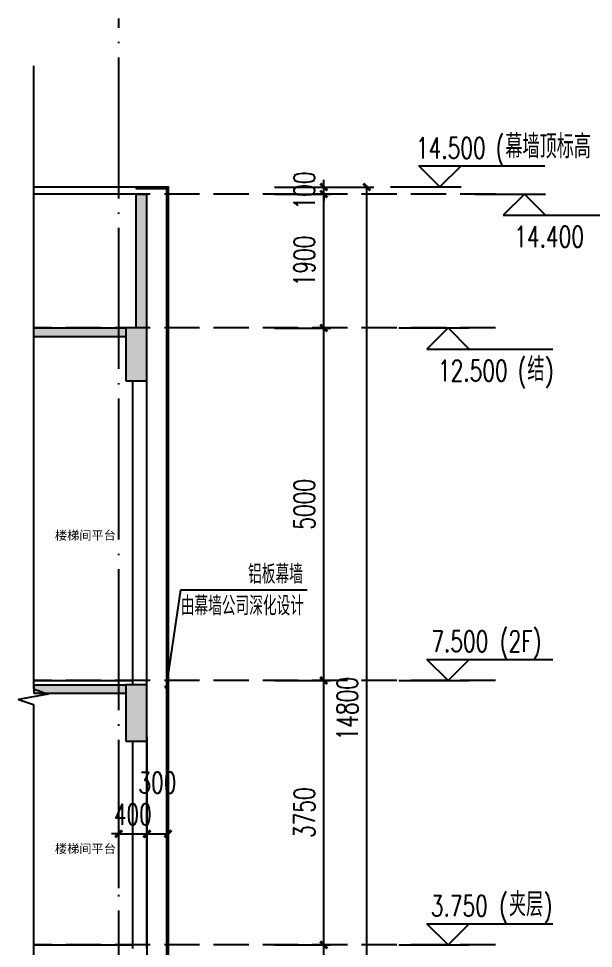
# Model space of a CAD drawing. Extents: x -1899985 to -450366, y 556196 to 2151267.
# Drawn here: x -1492130 to -1483969, y 571957 to 585146 of the extents above; entities that cross this region are included whole.
import ezdxf

# ---------------------------------------------------------------- set-up
doc = ezdxf.new("R2010")
doc.units = 0
doc.header["$LTSCALE"] = 1000
doc.header["$MEASUREMENT"] = 0
doc.linetypes.add('__DASH', pattern=[0.35, 0.25, -0.1])
doc.linetypes.add('DOTE', pattern=[2.42, 2, -0.2, 0.02, -0.2])
doc.layers.get('Defpoints').update_dxf_attribs({"color": 210})
for name, color, linetype in [('A-AXIS-D', 1, 'Continuous'), ('A-AXIS-DOTE', 14, 'DOTE'), ('A-AXIS-DP', 126, 'Continuous'), ('A-AXIS-SYMB', 3, 'Continuous'), ('A-CURTAIN', 134, 'Continuous'), ('A-LIN-V', 9, 'Continuous'), ('A-SFCE', 30, 'Continuous'), ('AS-COLN', 6, 'Continuous'), ('AS-WALL', 40, 'Continuous'), ('DIM_ELEV', 3, 'Continuous'), ('DIM_SYMB', 3, 'Continuous'), ('PUB_HATCH', 8, 'Continuous'), ('PUB_TEXT', 7, 'Continuous')]:
    doc.layers.add(name, color=color, linetype=linetype)
doc.styles.add('_TCH_DIM', font='SIMPLEX', dxfattribs={"bigfont": 'GBCBIG'})
doc.styles.add('_TCH_DIM_T3', font='SIMPLEX', dxfattribs={"width": 0.705882, "bigfont": 'GBCBIG'})
doc.styles.add('图框', font='')
doc.styles.get('图框').set_extended_font_data('SimSun')
doc.dimstyles.new('_TCH_ARCH&&100', dxfattribs={"dimtxt": 297.5, "dimasz": 100, "dimexe": 100, "dimexo": 100, "dimgap": 126.25, "dimtad": 1, "dimdec": 0, "dimzin": 0, "dimdsep": 46, "dimtxsty": '_TCH_DIM_T3', "dimblk": 'ARCHTICK', "dimcen": 0.09, "dimclrt": 7, "dimazin": 2, "dimtfac": 1, "dimtdec": 0, "dimtix": 1, "dimtmove": 2, "dimatfit": 3, "dimfxl": 0, "dimtolj": 1, "dimtzin": 0, "dimarcsym": 0})

# ---------------------------------------------------------------- blocks, each defined once
blk = doc.blocks.new('_ArchTick')
at = {"color": 0, "linetype": 'ByBlock', "const_width": 0.4}
blk.add_lwpolyline([(-0.5, -0.5), (0.5, 0.5)], dxfattribs=at)
blk = doc.blocks.new('*D93')
at = {"layer": 'A-AXIS-DP', "color": 0, "lineweight": -2}
for p, q in [((-1490709, 573582), (-1490809, 573582)), ((-1490709, 572814), (-1490709, 573682)), ((-1490709, 573582), (-1490309, 573582)), ((-1490309, 572814), (-1490309, 573682)), ((-1490309, 573582), (-1490209, 573582))]:
    blk.add_line(p, q, dxfattribs=at)
at = {"layer": 'Defpoints', "color": 0}
for p in [(-1490309, 573582), (-1490709, 572714), (-1490309, 572714)]:
    blk.add_point(p, dxfattribs=at)
at = {"layer": 'A-AXIS-DP', "color": 0, "lineweight": -2, "xscale": 100, "yscale": 100, "zscale": 100}
blk.add_blockref('_ArchTick', (-1490709, 573582), dxfattribs=at)
at = {"layer": 'A-AXIS-DP', "color": 0, "lineweight": -2, "xscale": 100, "yscale": 100, "zscale": 100, "rotation": 180}
blk.add_blockref('_ArchTick', (-1490309, 573582), dxfattribs=at)
at = {"layer": 'A-AXIS-DP', "color": 7, "insert": (-1490509, 573857), "char_height": 297.5, "attachment_point": 5, "style": '_TCH_DIM_T3'}
blk.add_mtext('\\A1;400', dxfattribs=at)
blk = doc.blocks.new('*D94')
at = {"layer": 'A-AXIS-DP', "color": 0, "lineweight": -2}
for p, q in [((-1490309, 572814), (-1490309, 573682)), ((-1490309, 573582), (-1490009, 573582)), ((-1490009, 572814), (-1490009, 573682))]:
    blk.add_line(p, q, dxfattribs=at)
at = {"layer": 'Defpoints', "color": 0}
for p in [(-1490009, 573582), (-1490309, 572714), (-1490009, 572714)]:
    blk.add_point(p, dxfattribs=at)
at = {"layer": 'A-AXIS-DP', "color": 0, "lineweight": -2, "xscale": 100, "yscale": 100, "zscale": 100, "rotation": 180}
blk.add_blockref('_ArchTick', (-1490309, 573582), dxfattribs=at)
at = {"layer": 'A-AXIS-DP', "color": 0, "lineweight": -2, "xscale": 100, "yscale": 100, "zscale": 100}
blk.add_blockref('_ArchTick', (-1490009, 573582), dxfattribs=at)
at = {"layer": 'A-AXIS-DP', "color": 7, "insert": (-1490159, 574307), "char_height": 297.5, "attachment_point": 5, "style": '_TCH_DIM_T3'}
blk.add_mtext('\\A1;300', dxfattribs=at)
blk = doc.blocks.new('*D95')
at = {"layer": 'A-AXIS-D', "color": 0, "lineweight": -2}
for p, q in [((-1488053, 582757), (-1487087, 582757)), ((-1487187, 567957), (-1487187, 582757)), ((-1488053, 567957), (-1487087, 567957))]:
    blk.add_line(p, q, dxfattribs=at)
at = {"layer": 'Defpoints', "color": 0}
for p in [(-1488153, 582757), (-1487187, 582757), (-1488153, 567957)]:
    blk.add_point(p, dxfattribs=at)
at = {"layer": 'A-AXIS-D', "color": 0, "lineweight": -2, "xscale": 100, "yscale": 100, "zscale": 100}
for p, rotation in [((-1487187, 582757), 90), ((-1487187, 567957), 270)]:
    blk.add_blockref('_ArchTick', p, dxfattribs=dict(at, rotation=rotation))
at = {"layer": 'A-AXIS-D', "color": 7, "insert": (-1487462, 575357), "char_height": 297.5, "attachment_point": 5, "rotation": 90, "style": '_TCH_DIM_T3'}
blk.add_mtext('\\A1;14800', dxfattribs=at)
blk = doc.blocks.new('*D97')
at = {"layer": 'A-AXIS-D', "color": 0, "lineweight": -2}
for p, q in [((-1488498, 572007), (-1487698, 572007)), ((-1487798, 568257), (-1487798, 572007)), ((-1488498, 568257), (-1487698, 568257))]:
    blk.add_line(p, q, dxfattribs=at)
at = {"layer": 'Defpoints', "color": 0}
for p in [(-1488598, 572007), (-1487798, 572007), (-1488598, 568257)]:
    blk.add_point(p, dxfattribs=at)
at = {"layer": 'A-AXIS-D', "color": 0, "lineweight": -2, "xscale": 100, "yscale": 100, "zscale": 100}
for p, rotation in [((-1487798, 572007), 90), ((-1487798, 568257), 270)]:
    blk.add_blockref('_ArchTick', p, dxfattribs=dict(at, rotation=rotation))
at = {"layer": 'A-AXIS-D', "color": 7, "insert": (-1488073, 570132), "char_height": 297.5, "attachment_point": 5, "rotation": 90, "style": '_TCH_DIM_T3'}
blk.add_mtext('\\A1;3750', dxfattribs=at)
blk = doc.blocks.new('*D98')
at = {"layer": 'A-AXIS-D', "color": 0, "lineweight": -2}
for p, q in [((-1488498, 575757), (-1487698, 575757)), ((-1487798, 572007), (-1487798, 575757)), ((-1488498, 572007), (-1487698, 572007))]:
    blk.add_line(p, q, dxfattribs=at)
at = {"layer": 'Defpoints', "color": 0}
for p in [(-1488598, 575757), (-1487798, 575757), (-1488598, 572007)]:
    blk.add_point(p, dxfattribs=at)
at = {"layer": 'A-AXIS-D', "color": 0, "lineweight": -2, "xscale": 100, "yscale": 100, "zscale": 100}
for p, rotation in [((-1487798, 575757), 90), ((-1487798, 572007), 270)]:
    blk.add_blockref('_ArchTick', p, dxfattribs=dict(at, rotation=rotation))
at = {"layer": 'A-AXIS-D', "color": 7, "insert": (-1488073, 573882), "char_height": 297.5, "attachment_point": 5, "rotation": 90, "style": '_TCH_DIM_T3'}
blk.add_mtext('\\A1;3750', dxfattribs=at)
blk = doc.blocks.new('*D99')
at = {"layer": 'A-AXIS-D', "color": 0, "lineweight": -2}
for p, q in [((-1488498, 580757), (-1487698, 580757)), ((-1487798, 575757), (-1487798, 580757)), ((-1488498, 575757), (-1487698, 575757))]:
    blk.add_line(p, q, dxfattribs=at)
at = {"layer": 'Defpoints', "color": 0}
for p in [(-1488598, 580757), (-1487798, 580757), (-1488598, 575757)]:
    blk.add_point(p, dxfattribs=at)
at = {"layer": 'A-AXIS-D', "color": 0, "lineweight": -2, "xscale": 100, "yscale": 100, "zscale": 100}
for p, rotation in [((-1487798, 580757), 90), ((-1487798, 575757), 270)]:
    blk.add_blockref('_ArchTick', p, dxfattribs=dict(at, rotation=rotation))
at = {"layer": 'A-AXIS-D', "color": 7, "insert": (-1488073, 578257), "char_height": 297.5, "attachment_point": 5, "rotation": 90, "style": '_TCH_DIM_T3'}
blk.add_mtext('\\A1;5000', dxfattribs=at)
blk = doc.blocks.new('*D100')
at = {"layer": 'A-AXIS-D', "color": 0, "lineweight": -2}
for p, q in [((-1488498, 582657), (-1487698, 582657)), ((-1487798, 580757), (-1487798, 582657)), ((-1488498, 580757), (-1487698, 580757))]:
    blk.add_line(p, q, dxfattribs=at)
at = {"layer": 'Defpoints', "color": 0}
for p in [(-1488598, 582657), (-1487798, 582657), (-1488598, 580757)]:
    blk.add_point(p, dxfattribs=at)
at = {"layer": 'A-AXIS-D', "color": 0, "lineweight": -2, "xscale": 100, "yscale": 100, "zscale": 100}
for p, rotation in [((-1487798, 582657), 90), ((-1487798, 580757), 270)]:
    blk.add_blockref('_ArchTick', p, dxfattribs=dict(at, rotation=rotation))
at = {"layer": 'A-AXIS-D', "color": 7, "insert": (-1488073, 581707), "char_height": 297.5, "attachment_point": 5, "rotation": 90, "style": '_TCH_DIM_T3'}
blk.add_mtext('\\A1;1900', dxfattribs=at)
blk = doc.blocks.new('*D101')
at = {"layer": 'A-AXIS-D', "color": 0, "lineweight": -2}
for p, q in [((-1487798, 582757), (-1487798, 582857)), ((-1488498, 582757), (-1487698, 582757)), ((-1487798, 582657), (-1487798, 582757)), ((-1488498, 582657), (-1487698, 582657)), ((-1487798, 582657), (-1487798, 582557))]:
    blk.add_line(p, q, dxfattribs=at)
at = {"layer": 'Defpoints', "color": 0}
for p in [(-1488598, 582757), (-1487798, 582757), (-1488598, 582657)]:
    blk.add_point(p, dxfattribs=at)
at = {"layer": 'A-AXIS-D', "color": 0, "lineweight": -2, "xscale": 100, "yscale": 100, "zscale": 100}
for p, rotation in [((-1487798, 582757), 270), ((-1487798, 582657), 90)]:
    blk.add_blockref('_ArchTick', p, dxfattribs=dict(at, rotation=rotation))
at = {"layer": 'A-AXIS-D', "color": 7, "insert": (-1488073, 582707), "char_height": 297.5, "attachment_point": 5, "rotation": 90, "style": '_TCH_DIM_T3'}
blk.add_mtext('\\A1;100', dxfattribs=at)
blk = doc.blocks.new('_FZH')
blk.add_lwpolyline([(-0.5, -0.5), (0.5, -0.5), (0.5, 0.5), (-0.5, 0.5)], close=True)
at = {"layer": 'PUB_HATCH'}
blk.add_solid([(-0.5, -0.5), (0.5, -0.5), (-0.5, 0.5), (0.5, 0.5)], dxfattribs=at)

msp = doc.modelspace()

# ---------------------------------------------------------------- hatches: boundary and pattern name
at = {"layer": 'PUB_HATCH'}
for points in [[(-1490458.7, 580757.5), (-1490308.7, 580757.5), (-1490308.7, 582657.5), (-1490458.7, 582657.5)], [(-1491920.5, 580637.5), (-1490608.7, 580637.5), (-1490608.7, 580757.5), (-1491920.5, 580757.5)], [(-1491913.5, 575577.5), (-1490608.7, 575577.5), (-1490608.7, 575697.5), (-1491913.5, 575697.5)]]:
    msp.add_hatch(color=256, dxfattribs=at).paths.add_polyline_path(points)

# ---------------------------------------------------------------- linework, layer by layer
at = {"layer": 'A-AXIS-DOTE'}
msp.add_line((-1490708.7, 565656), (-1490708.7, 585146), dxfattribs=at)
at = {"layer": 'A-AXIS-DOTE', "linetype": '__DASH', "ltscale": 2}
for p, q in [((-1485361, 582657.5), (-1491920.5, 582657.5)), ((-1485361, 580757.5), (-1491920.5, 580757.5)), ((-1485361, 575757.5), (-1491920.5, 575757.5)), ((-1485361, 572007.5), (-1491920.5, 572007.5))]:
    msp.add_line(p, q, dxfattribs=at)
at = {"layer": 'A-AXIS-SYMB'}
for p, q in [((-1490028.7, 575666.1), (-1489825, 577045.7)), ((-1490028.7, 575666.1), (-1489825, 577045.7)), ((-1489825, 577045.7), (-1488034.4, 577045.7))]:
    msp.add_line(p, q, dxfattribs=at)
at = {"layer": 'A-AXIS-SYMB', "const_width": 32}
msp.add_lwpolyline([(-1490031, 575650.3, 1), (-1490026.3, 575681.9, 1)], format="xyb", close=True, dxfattribs=at)
msp.add_lwpolyline([(-1490031, 575650.3, 1), (-1490026.3, 575681.9, 1)], format="xyb", close=True, dxfattribs=at)
at = {"layer": 'A-CURTAIN'}
for points in [[(-1490459, 582757.5), (-1490008.7, 582757.5), (-1490008.7, 570857.5)], [(-1490459, 582757.5), (-1490459, 582737.5), (-1490028.7, 582737.5), (-1490028.7, 570857.5)]]:
    msp.add_lwpolyline(points, dxfattribs=at)
at = {"layer": 'A-LIN-V'}
for p, q in [((-1491920.5, 582757.5), (-1490008.7, 582757.5)), ((-1490458.7, 582657.5), (-1491920.5, 582657.5)), ((-1490308.7, 574957.5), (-1490308.7, 568257.5))]:
    msp.add_line(p, q, dxfattribs=at)
at = {"layer": 'A-SFCE'}
for p, q in [((-1491920.5, 575757.5), (-1490508.7, 575757.5)), ((-1491920.5, 572007.5), (-1490508.7, 572007.5))]:
    msp.add_line(p, q, dxfattribs=at)
at = {"layer": 'AS-COLN'}
for p, q in [((-1490458.7, 580757.5), (-1490458.7, 582657.5)), ((-1490458.7, 582657.5), (-1490308.7, 582657.5)), ((-1490308.7, 580757.5), (-1490308.7, 582657.5)), ((-1491920.5, 580757.5), (-1490608.7, 580757.5)), ((-1491920.5, 580757.5), (-1491920.5, 580637.5)), ((-1491920.5, 580637.5), (-1490608.7, 580637.5)), ((-1491913.5, 575697.5), (-1490608.7, 575697.5)), ((-1491913.5, 575697.5), (-1491913.5, 575577.5)), ((-1491913.5, 575577.5), (-1490608.7, 575577.5))]:
    msp.add_line(p, q, dxfattribs=at)
at = {"layer": 'AS-WALL'}
for p, q in [((-1490508.7, 575697.5), (-1490508.7, 580007.5)), ((-1490308.7, 575697.5), (-1490308.7, 580007.5)), ((-1490508.7, 571957.5), (-1490508.7, 574897.5)), ((-1490308.7, 571957.5), (-1490308.7, 574897.5))]:
    msp.add_line(p, q, dxfattribs=at)
at = {"layer": 'DIM_ELEV'}
for p, q in [((-1486148.6, 582757.5), (-1486448.6, 583057.5)), ((-1486448.6, 583057.5), (-1484660.6, 583057.5)), ((-1486148.6, 582757.5), (-1485848.6, 583057.5)), ((-1486848.6, 582757.5), (-1485848.6, 582757.5)), ((-1485648.8, 582657.5), (-1484648.8, 582657.5)), ((-1484948.8, 582657.5), (-1485248.8, 582357.5)), ((-1484948.8, 582657.5), (-1484648.8, 582357.5)), ((-1485248.8, 582357.5), (-1483460.8, 582357.5)), ((-1486732, 580757.5), (-1485732, 580757.5)), ((-1486032, 580757.5), (-1486332, 580457.5)), ((-1486032, 580757.5), (-1485732, 580457.5)), ((-1486332, 580457.5), (-1484544, 580457.5)), ((-1486032, 575757.5), (-1486332, 576057.5)), ((-1486332, 576057.5), (-1484544, 576057.5)), ((-1486032, 575757.5), (-1485732, 576057.5)), ((-1486732, 575757.5), (-1485732, 575757.5)), ((-1486032, 572007.5), (-1486332, 572307.5)), ((-1486332, 572307.5), (-1484544, 572307.5)), ((-1486032, 572007.5), (-1485732, 572307.5)), ((-1486732, 572007.5), (-1485732, 572007.5))]:
    msp.add_line(p, q, dxfattribs=at)
at = {"layer": 'DIM_SYMB'}
msp.add_lwpolyline([(-1491920.5, 584475.8), (-1491920.5, 575640), (-1491710.5, 575563.6), (-1492130.5, 575489.5), (-1491920.5, 575415), (-1491920.5, 566579.2)], dxfattribs=at)

# ---------------------------------------------------------------- block references
at = {"layer": 'AS-COLN'}
for p, xscale, yscale, zscale in [((-1490458.7, 580382.5), 300.0000000020955, 749.9999963379232, 749.9999963379232), ((-1490458.7, 575297.5), 299.9999997811392, 800.0000145066297, 800.0000145066297)]:
    msp.add_blockref('_FZH', p, dxfattribs=dict(at, xscale=xscale, yscale=yscale, zscale=zscale))

# ---------------------------------------------------------------- texts
at = {"layer": 'PUB_TEXT', "style": '_TCH_DIM', "width": 0.705882}
for s, p in [('(', (-1485359.4, 583162.5)), ('14.500', (-1486489.4, 583162.5)), ('14.400', (-1485093.6, 581902.5)), ('12.500', (-1486176.9, 580002.5)), ('(', (-1485046.9, 580002.5)), (')', (-1484661.1, 580002.5)), ('(2F)', (-1485300.9, 576162.5)), ('7.500', (-1486270.9, 576162.5)), ('3.750', (-1486278.1, 572412.5)), ('(', (-1485308.1, 572412.5)), (')', (-1484676.6, 572412.5))]:
    msp.add_text(s, height=297.5, dxfattribs=at).set_placement(p)
at = {"layer": 'PUB_TEXT'}
for s, height, style, p in [('幕墙顶标高', 337.59, '_TCH_DIM', (-1485219.4, 583162.5)), ('结', 337.6, '_TCH_DIM', (-1484906.9, 580002.5)), ('楼梯间平台', 126.89, '图框', (-1491614.1, 577753.8)), ('铝板幕墙', 270.07, '_TCH_DIM', (-1488872, 577129.7)), ('由幕墙公司深化设计', 270.07, '_TCH_DIM', (-1489828.2, 576681.7)), ('楼梯间平台', 126.89, '图框', (-1491614.1, 573308.9)), ('夹层', 337.59, '_TCH_DIM', (-1485168.1, 572412.5))]:
    msp.add_text(s, height=height, dxfattribs=dict(at, style=style)).set_placement(p)

# ---------------------------------------------------------------- dimensions: what is measured, and where the dimension line sits
at = {"layer": 'A-AXIS-D'}
for p1, p2, distance, picture, middle in [((-1488597.7, 582657.5), (-1488597.7, 582757.5), -800, '*D101', (-1488072.7, 582707.5)), ((-1488152.6, 567957.5), (-1488152.6, 582757.5), -965.6, '*D95', (-1487462, 575357.5)), ((-1488597.7, 580757.5), (-1488597.7, 582657.5), -800, '*D100', (-1488072.7, 581707.5)), ((-1488597.7, 575757.5), (-1488597.7, 580757.5), -800, '*D99', (-1488072.7, 578257.5)), ((-1488597.7, 572007.5), (-1488597.7, 575757.5), -800, '*D98', (-1488072.7, 573882.5)), ((-1488597.7, 568257.5), (-1488597.7, 572007.5), -800, '*D97', (-1488072.7, 570132.5))]:
    dim = msp.add_aligned_dim(p1=p1, p2=p2, distance=distance, dimstyle='_TCH_ARCH&&100', dxfattribs=at)
    dim.commit()
    dim.dimension.update_dxf_attribs({"geometry": picture, "text_midpoint": middle})
at = {"layer": 'A-AXIS-DP'}
dim = msp.add_linear_dim(base=(-1490008.7, 573582.3), p1=(-1490308.7, 572713.9), p2=(-1490008.7, 572713.9), angle=0, dimstyle='_TCH_ARCH&&100', dxfattribs=at)
dim.commit()
dim.dimension.update_dxf_attribs({"geometry": '*D94', "text_midpoint": (-1490158.7, 574306.6), "dimtype": 129})
dim = msp.add_aligned_dim(p1=(-1490708.7, 572713.9), p2=(-1490308.7, 572713.9), distance=868.5, dimstyle='_TCH_ARCH&&100', dxfattribs=at)
dim.commit()
dim.dimension.update_dxf_attribs({"geometry": '*D93', "text_midpoint": (-1490508.7, 573857.3)})

doc.saveas('drawing.dxf')
